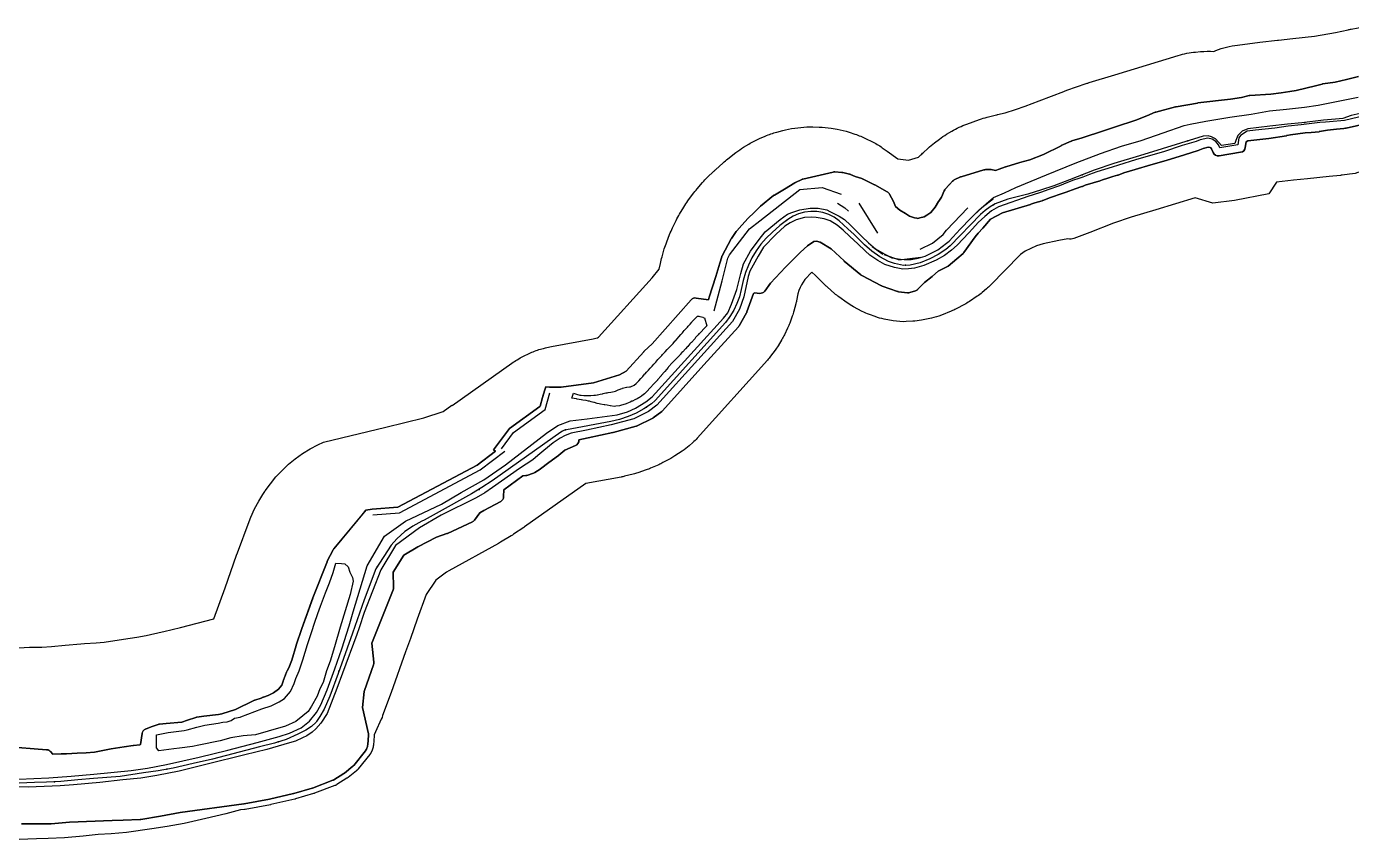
# Model space of a CAD drawing. Header units: inches. Extents: x 91426 to 118597, y 433843 to 446922.
# Drawn here: x 113123 to 114299, y 436770 to 437491 of the extents above; entities that cross this region are included whole.
import ezdxf

# ---------------------------------------------------------------- set-up
doc = ezdxf.new("R2010")
doc.units = ezdxf.units.IN
doc.header["$MEASUREMENT"] = 0
for name, color, linetype, true_color in [('As_waterkering_PWK', 7, 'Continuous', 0x8b0648), ('Beschermingszone_PWK', 7, 'Continuous', 0xde06d3), ('Kernzone_PWK', 7, 'Continuous', 0x33065f), ('Kruinlijnen_PWK', 7, 'Continuous', 0xda0676), ('Kunstwerken_PWK', 7, 'Continuous', 0x2f0602), ('Leggerbermen_PWK', 7, 'Continuous', 0xd60719), ('Referentiepunten_PWK', 7, 'Continuous', 0x7e0730)]:
    doc.layers.add(name, color=color, linetype=linetype, true_color=true_color)

msp = doc.modelspace()

# ---------------------------------------------------------------- linework, layer by layer
at = {"layer": 'As_waterkering_PWK'}
for points in [[(114312.0671, 437415.3931), (114298.838, 437412.4827), (114291.2973, 437409.9691), (114284.6827, 437409.1754), (114274.2317, 437408.2494), (114254.7847, 437406.1327), (114242.0847, 437404.8098), (114226.6066, 437402.9577), (114206.8951, 437400.5764), (114202.0003, 437398.592), (114198.1638, 437394.8879), (114196.3117, 437390.2576), (114195.3857, 437387.7441)], [(114195.3857, 437387.7441), (114183.6117, 437386.0243), (114181.3627, 437388.6701), (114178.1877, 437391.7129), (114174.7481, 437393.6972), (114171.7054, 437394.491), (114167.2075, 437394.0941), (114110.7188, 437376.7639), (114087.9646, 437369.8847), (114070.6344, 437363.9316), (114048.6739, 437355.4649), (114034.651, 437350.0409), (114023.803, 437346.469), (114011.7645, 437342.6326), (114002.3717, 437340.3836), (113994.0373, 437338.2669), (113982.8158, 437334.257), (113978.1567, 437331.4672), (113973.8085, 437328.214), (113969.8171, 437324.5318), (113942.8187, 437296.9253), (113938.9783, 437293.6834), (113932.15, 437289.1236), (113924.7611, 437285.2398), (113916.0312, 437281.6655), (113907.1516, 437279.8421), (113901.3813, 437279.558), (113893.2555, 437281.0557), (113888.1348, 437282.9167), (113880.3534, 437287.0439), (113873.119, 437292.2016), (113866.7139, 437297.8085), (113860.0955, 437304.3455), (113857.5948, 437306.8755), (113852.0168, 437311.8456), (113844.3691, 437319.1541), (113839.8818, 437322.2546), (113834.9949, 437324.6769), (113829.8102, 437326.3705), (113824.4357, 437327.3001), (113818.9834, 437327.4463), (113813.5668, 437326.8061), (113808.2988, 437325.3929), (113803.2891, 437323.236), (113798.642, 437320.3805), (113791.4496, 437314.7942), (113784.6916, 437308.6895), (113779.5168, 437303.6986), (113774.7935, 437298.2785), (113770.5573, 437292.4697), (113766.8399, 437286.316), (113763.6692, 437279.8635), (113761.0691, 437273.1608), (113759.0591, 437266.2581), (113757.3933, 437258.0082), (113755.7432, 437251.7105), (113753.4948, 437245.6008), (113750.6689, 437239.7358), (113747.2918, 437234.17), (113743.3948, 437228.9549), (113680.9256, 437159.5929), (113677.5989, 437156.5908), (113670.9979, 437152.2745), (113664.0598, 437148.524), (113656.8329, 437145.3656), (113649.3677, 437142.8212), (113641.7162, 437140.9086), (113602.2502, 437133.7375), (113600.4564, 437133.2748), (113598.7486, 437132.557), (113597.1629, 437131.5994), (113536.2064, 437088.4492), (113527.2019, 437082.3454), (113517.8918, 437076.7188), (113486.4113, 437059.4175), (113475.7693, 437053.5688), (113473.8292, 437052.5025), (113465.7957, 437048.1507), (113464.5416, 437047.2988)], [(113464.5416, 437047.2988), (113458.7842, 437043.3882), (113451.5081, 437036.9059), (113446.6995, 437031.2379), (113432.9411, 437010.3357), (113422.6224, 436982.6867), (113412.3036, 436953.3179), (113399.4713, 436917.5991), (113392.0629, 436897.2261), (113387.0358, 436885.849), (113383.1994, 436879.2344), (113380.3955, 436874.9725)], [(113380.3955, 436874.9725), (113379.8921, 436874.2073), (113375.9233, 436870.5032), (113370.7639, 436867.0636), (113363.8847, 436863.624), (113353.3014, 436858.9938), (113342.9826, 436855.6865), (113329.8857, 436852.5115), (113288.0815, 436841.5312), (113270.8835, 436837.6948), (113253.0241, 436833.4614), (113239.7949, 436831.2125), (113226.698, 436829.2281), (113205.9282, 436826.1854), (113194.1542, 436825.127), (113182.5125, 436824.3333), (113168.6219, 436823.0104), (113153.276, 436821.5551), (113140.576, 436821.026), (113130.1249, 436820.7614), (113116.3665, 436820.2322)]]:
    msp.add_lwpolyline(points, dxfattribs=at)
at = {"layer": 'Beschermingszone_PWK'}
for points in [[(113116.1045, 436940.3109), (113125.5129, 436940.6727), (113127.0879, 436940.723), (113136.5594, 436940.9627), (113145.1082, 436941.3189), (113157.2691, 436942.4721), (113171.1354, 436943.7927), (113174.3496, 436944.0553), (113184.7001, 436944.761), (113191.8486, 436945.4036), (113209.0126, 436947.9181), (113220.7493, 436949.6964), (113229.1049, 436951.1168), (113243.206, 436954.4593), (113244.7565, 436954.816), (113259.7656, 436958.1642), (113289.3248, 436965.9281), (113299.228, 436993.4937), (113309.4071, 437022.465), (113310.1967, 437024.6446), (113320.5155, 437052.2936), (113322.0756, 437056.2577), (113325.3164, 437063.4104), (113329.0181, 437070.3357), (113332.7064, 437076.313), (113334.338, 437078.7917), (113334.7963, 437079.4829), (113339.3703, 437085.8658), (113344.3519, 437091.936), (113349.7199, 437097.6673), (113355.4512, 437103.0352), (113361.5213, 437108.0169), (113367.9043, 437112.5908), (113374.5727, 437116.7375), (113381.4981, 437120.4392), (113386.6058, 437122.7535), (113441.8215, 437135.8896), (113475.5159, 437144.3132), (113492.8263, 437149.9369), (113500.5337, 437155.3929), (113500.6708, 437155.1836), (113553.8299, 437192.8142, -0.018179455), (113558.3914, 437195.8004), (113559.9771, 437196.758, -0.036371164), (113569.6896, 437201.6987), (113571.3974, 437202.4165, -0.036371342), (113581.7234, 437205.8976), (113583.5172, 437206.3603, -0.018177971), (113588.842, 437207.5292), (113625.9014, 437214.2631), (113628.139, 437214.8224), (113629.6703, 437215.3443), (113630.549, 437215.7283), (113678.1235, 437268.5522), (113684.5579, 437276.2245), (113685.5428, 437281.1023, -0.021032674), (113687.0499, 437287.2266), (113689.0599, 437294.1293, -0.021675842), (113691.1458, 437300.2852), (113693.7459, 437306.9879, -0.021675515), (113696.3569, 437312.94), (113699.5276, 437319.3925, -0.021675504), (113702.6441, 437325.0962), (113706.3615, 437331.2499, -0.021675769), (113709.9602, 437336.6624), (113714.1964, 437342.4711, -0.021675766), (113718.2502, 437347.5517), (113722.9735, 437352.9719, -0.021675532), (113727.4519, 437357.6824), (113732.6267, 437362.6732, -0.008164446), (113734.4171, 437364.3444), (113741.1751, 437370.4491, -0.018571951), (113745.4439, 437374.0266), (113752.6363, 437379.6129, -0.027348505), (113759.3763, 437384.2805), (113764.0234, 437387.136, -0.036129293), (113773.6309, 437392.1229), (113778.6406, 437394.2797, -0.03612922), (113788.8659, 437397.8316), (113794.134, 437399.2448, -0.036129239), (113804.7641, 437401.2878), (113810.1807, 437401.9279, -0.036129297), (113820.9942, 437402.4193), (113826.4465, 437402.2731, -0.036129243), (113837.2181, 437401.2028), (113842.5926, 437400.2732, -0.036129163), (113853.0979, 437397.6634), (113858.2826, 437395.9699, -0.036129199), (113868.3028, 437391.875), (113873.1897, 437389.4527, -0.03612916), (113882.5161, 437383.9581), (113887.0034, 437380.8575), (113896.2009, 437374.1177), (113905.726, 437372.7948), (113914.7224, 437375.4634), (113916.1968, 437376.971, -0.012850913), (113918.9619, 437379.6566), (113922.9533, 437383.3389, -0.025707036), (113928.879, 437388.2668), (113933.2272, 437391.52, -0.025707011), (113939.6273, 437395.8138), (113944.2864, 437398.6036, -0.049119967), (113957.5782, 437404.8832), (113968.7997, 437408.8931, -0.023625849), (113975.5755, 437410.9592), (113983.9099, 437413.0759, -0.003424662), (113984.9074, 437413.3219), (113991.619, 437414.9289), (114000.6881, 437417.8191), (114009.3783, 437420.6805), (114021.6558, 437425.4293), (114043.6545, 437433.9108, -0.009274881), (114046.2686, 437434.8633), (114063.5988, 437440.8164, -0.009323202), (114066.2603, 437441.6755), (114088.8679, 437448.5104), (114145.2101, 437465.7957, -0.052463495), (114160.615, 437468.8038), (114165.1129, 437469.2007, -0.039111291), (114176.8278, 437469.3159), (114178.717, 437470.0817, -0.066330857), (114197.8999, 437475.035), (114217.6536, 437477.4214), (114233.1738, 437479.2786, -0.003825439), (114234.3143, 437479.4062), (114246.8418, 437480.7111), (114266.1163, 437482.809), (114284.6729, 437486.1599), (114295.9525, 437488.6414, -0.009407806), (114298.7196, 437489.1958), (114311.1551, 437491.4448, -0.03719025)], [(114305.3569, 437447.0403), (114294.6862, 437444.5373), (114284.5739, 437441.9382), (114273.5055, 437440.5225, 0.031762279), (114272.8824, 437440.4022), (114266.8989, 437438.8474), (114258.4283, 437436.8621), (114250.0169, 437434.6621), (114244.1397, 437433.7573), (114236.5669, 437432.5823), (114227.3807, 437431.5473), (114208.8308, 437430.2317, 0.038763065), (114208.0652, 437430.1173), (114201.396, 437428.5855), (114191.5648, 437427.0228), (114162.7357, 437423.6125, 0.014920637), (114162.4406, 437423.5686), (114143.2582, 437420.129, 0.018215947), (114142.9023, 437420.0517), (114125.3075, 437415.5538, 0.036463729), (114124.6169, 437415.3225), (114117.3767, 437412.2948), (114107.5991, 437408.3838), (114089.4905, 437402.482), (114078.8771, 437398.7651), (114059.9257, 437392.7112), (114050.8305, 437389.9431, 0.03144726), (114050.2421, 437389.7227), (114041.4224, 437385.7715, 0.010618213), (114041.2305, 437385.6806), (114025.5823, 437377.8565), (114013.418, 437373.246), (114004.5913, 437370.7797), (113992.2849, 437367.0789, 0.018001125), (113991.9442, 437366.9629), (113986.3859, 437364.8446), (113983.0821, 437363.6528), (113979.3025, 437364.505, 0.063856044), (113978.0362, 437364.6246), (113974.0675, 437364.4923, 0.064771903), (113972.7945, 437364.2834), (113952.5538, 437358.1979, 0.035488859), (113951.8911, 437357.9462), (113946.4671, 437355.4327, 0.093689911), (113944.9562, 437354.3522), (113942.0458, 437351.3095, 0.012655644), (113941.8755, 437351.1223), (113938.3474, 437347.0388, 0.075178338), (113937.5501, 437345.774), (113934.981, 437339.9017), (113932.6383, 437336.6218, 0.027258798), (113932.3463, 437336.1619), (113929.5112, 437331.108), (113925.7592, 437326.4733), (113922.1519, 437324.0684), (113919.6914, 437322.6331), (113915.9089, 437321.6319), (113914.0924, 437321.1994), (113913.0665, 437321.3362), (113910.9819, 437321.6489), (113906.6097, 437323.2884), (113903.0468, 437325.4263), (113898.0543, 437328.4705), (113894.3724, 437331.8455), (113892.3702, 437336.0723), (113888.8878, 437342.7694, 0.147354591), (113886.8754, 437344.8359), (113875.8951, 437350.9213, 0.013118502), (113875.6624, 437351.0424), (113865.0791, 437356.2018, 0.041044398), (113864.3155, 437356.4993), (113858.4694, 437358.2407), (113854.41, 437360.1732, 0.055362693), (113853.367, 437360.5347), (113847.4577, 437361.8752, 0.040188122), (113846.6634, 437361.9894), (113840.3134, 437362.3862, 0.072457242), (113838.8767, 437362.2677), (113812.0708, 437356.0785, 0.05616536), (113811.0148, 437355.706), (113805.489, 437353.0276, 0.025445914), (113805.0432, 437352.7828), (113795.8441, 437347.1033), (113786.7192, 437341.9515, 0.04131379), (113786.0368, 437341.4881), (113774.5329, 437332.2018, 0.0305182), (113774.0827, 437331.7905), (113768.6287, 437326.1618), (113763.68, 437321.6145, 0.02191662), (113763.3707, 437321.3042), (113757.7974, 437315.2002), (113753.2827, 437310.1543, 0.036723372), (113752.835, 437309.5733), (113748.734, 437303.3556, 0.021529657), (113748.5128, 437302.9864), (113743.17, 437293.1359), (113740.4083, 437288.0148, 0.045654783), (113740.0507, 437287.1767), (113738.2371, 437281.5552), (113734.8324, 437269.6079), (113728.972, 437251.2041), (113728.2097, 437248.8725), (113717.4451, 437250.5763, 0.256195055), (113712.9195, 437248.9519), (113678.4143, 437209.9769), (113671.0643, 437203.2966, 0.023917511), (113670.7263, 437202.9585), (113655.1316, 437185.7916), (113649.3231, 437182.3749), (113626.1465, 437175.3726), (113597.5713, 437171.376), (113587.0309, 437171.5946), (113583.7598, 437171.6623), (113583.0728, 437169.2653), (113581.0732, 437162.287), (113578.8819, 437154.6398), (113578.5257, 437154.3813), (113551.6905, 437134.9048), (113537.3389, 437115.8642), (113539.0778, 437114.5934), (113522.9681, 437102.3716), (113452.6686, 437064.8905), (113429.7991, 437063.1494), (113424.1295, 437062.4366), (113395.7493, 437028.1336), (113395.6349, 437027.9901), (113395.4444, 437027.7242), (113395.2716, 437027.4463, 0.010415843), (113395.1712, 437027.2638), (113389.8798, 437017.148), (113389.8262, 437017.0424), (113389.6909, 437016.7439), (113389.6535, 437016.651), (113377.0858, 436984.504), (113377.0622, 436984.4425), (113377.0394, 436984.3806), (113371.9793, 436970.3577), (113367.349, 436957.5253), (113367.3329, 436957.4801), (113367.3174, 436957.4352), (113362.5861, 436943.4902), (113362.2902, 436942.6181), (113362.2229, 436942.4042), (113358.4358, 436929.3449), (113355.8971, 436922.4544), (113354.1861, 436919.7167), (113354.096, 436919.5667), (113353.9417, 436919.2781), (113353.8067, 436918.9801), (113353.7317, 436918.788), (113350.8213, 436910.8505), (113350.781, 436910.7364), (113350.7723, 436910.7103), (113349.6154, 436907.2397), (113346.6048, 436903.6269), (113342.2843, 436900.3034), (113337.3678, 436897.9024), (113333.2068, 436896.5562), (113333.1387, 436896.5337), (113332.8325, 436896.4184), (113332.5345, 436896.2834), (113332.3515, 436896.1884), (113331.329, 436895.6306), (113325.4494, 436893.7933), (113325.3335, 436893.7556), (113325.0273, 436893.6403), (113324.762, 436893.5212), (113308.4268, 436885.6129), (113296.2621, 436881.8115), (113293.2698, 436881.1209), (113280.3074, 436879.5654), (113280.2505, 436879.5582), (113280.211, 436879.5529), (113274.0261, 436878.6885), (113273.7427, 436878.6405), (113273.4241, 436878.5662), (113273.211, 436878.504), (113265.9021, 436876.1934), (113265.8021, 436876.1607), (113265.6915, 436876.1216), (113260.8883, 436874.3645), (113246.9349, 436873.1362), (113246.8499, 436873.128), (113240.8918, 436872.5008), (113240.7626, 436872.4855), (113240.4397, 436872.4322), (113240.1211, 436872.3579), (113239.808, 436872.263), (113239.6866, 436872.22), (113233.7286, 436870.0249), (113233.7017, 436870.0149), (113228.6844, 436868.1335), (113228.5265, 436868.0712), (113228.2285, 436867.9362), (113227.9399, 436867.7819), (113227.662, 436867.6091), (113227.3961, 436867.4186), (113227.1432, 436867.211), (113226.9044, 436866.9873), (113226.6807, 436866.7485), (113226.4731, 436866.4956), (113226.2826, 436866.2297), (113226.1098, 436865.9518), (113225.9555, 436865.6632), (113225.8205, 436865.3652), (113225.7052, 436865.059), (113225.6103, 436864.7459), (113225.536, 436864.4273), (113225.4998, 436864.2234), (113223.9786, 436854.4845), (113223.6141, 436854.0725), (113217.9324, 436853.5827), (113217.7092, 436853.5584), (113217.6201, 436853.5459), (113209.6826, 436852.3553), (113209.6299, 436852.3471), (113198.1205, 436850.495), (113198.0257, 436850.4788), (113183.2759, 436847.8132), (113175.7897, 436847.1788), (113168.0687, 436846.7861), (113167.9956, 436846.7819), (113167.9856, 436846.7812), (113158.3643, 436846.1312), (113153.9028, 436846.1312), (113153.6635, 436846.1255), (113146.3187, 436845.7735), (113144.2047, 436848.1896), (113144.201, 436848.1937), (113143.9773, 436848.4325), (113143.7385, 436848.6562), (113143.4856, 436848.8638), (113143.2197, 436849.0543), (113142.9418, 436849.2271), (113142.6532, 436849.3814), (113142.3552, 436849.5164), (113142.049, 436849.6317), (113141.7359, 436849.7266), (113141.4173, 436849.8009), (113141.0944, 436849.8542), (113140.8111, 436849.8833), (113104.2311, 436852.5926)], [(113118.5849, 436784.2292), (113144.4207, 436784.2105, 0.019541904), (113144.8111, 436784.2255), (113161.1165, 436785.4906), (113198.845, 436787.0842), (113208.7719, 436787.2166), (113223.7979, 436787.8815, 0.030552939), (113224.405, 436787.9457), (113241.7652, 436790.8611), (113259.2877, 436794.023), (113315.8058, 436801.814, 0.010847645), (113316.02, 436801.8483), (113338.5096, 436805.9494, 0.011380263), (113338.7325, 436805.9953), (113360.0315, 436810.8901, 0.015820949), (113360.3374, 436810.9707), (113376.3447, 436815.7332, 0.017560902), (113376.6775, 436815.8451), (113394.8876, 436822.687, 0.050365675), (113395.7879, 436823.1331), (113404.7176, 436828.7402, 0.029495059), (113405.1974, 436829.0825), (113412.7022, 436835.1347, 0.054406104), (113413.4679, 436835.9033), (113423.7994, 436848.8178, 0.082551191), (113424.5999, 436850.249), (113425.5291, 436852.8323, 0.066924897), (113425.809, 436854.1351), (113426.4705, 436862.6018, 0.074002171), (113426.3679, 436864.0702), (113421.2486, 436887.2349), (113422.6755, 436901.5368), (113426.9739, 436914.306), (113430.931, 436925.1975, 0.113060587), (113431.2057, 436927.4132), (113429.4782, 436944.3187), (113448.3401, 436991.7318, 0.101522317), (113448.6925, 436993.7104), (113448.335, 437007.4123), (113457.8575, 437022.5565), (113470.2769, 437029.8077), (113486.8953, 437038.5075), (113496.1607, 437041.5536, 0.030419064), (113496.7255, 437041.7782), (113518.686, 437052.097, 0.123354832), (113520.5683, 437053.634), (113525.3544, 437060.0543), (113528.8887, 437062.0294), (113543.8056, 437070.0818, 0.269362345), (113546.4291, 437074.365), (113546.5713, 437080.453), (113563.4737, 437092.7872), (113566.0325, 437093.0573, 0.050762999), (113567.0236, 437093.2651), (113572.8445, 437095.1172, 0.065208108), (113574.0204, 437095.6683), (113578.7829, 437098.711, 0.02157999), (113579.1361, 437098.9587), (113586.4874, 437104.6034), (113595.028, 437110.7791, 0.024800298), (113595.4148, 437111.0891), (113600.6077, 437115.6918), (113610.1196, 437119.6316, 0.318059378), (113613.199, 437124.5192), (113613.1786, 437124.8985), (113621.5377, 437126.6185), (113643.3996, 437131.2305, 0.014083837), (113643.6734, 437131.2964), (113663.9627, 437136.7862, 0.048409851), (113664.8664, 437137.1273), (113678.3549, 437143.7721, 0.043587925), (113679.099, 437144.2231), (113686.8157, 437149.8728, 0.051729643), (113687.5809, 437150.565), (113724.0856, 437191.1847), (113754.917, 437225.0728, 0.057077834), (113755.582, 437225.9961), (113761.9923, 437237.4527, 0.041222156), (113762.3337, 437238.2016), (113768.1909, 437254.483), (113769.2598, 437255.2119), (113773.5674, 437254.7224, 0.269158475), (113778.1655, 437256.7356), (113783.2978, 437263.7417), (113796.4822, 437277.9602), (113809.9935, 437291.2116), (113816.2809, 437296.7736), (113821.8035, 437300.7479), (113824.1852, 437300.8839), (113827.2549, 437300.0714), (113837.0342, 437294.3469), (113848.6034, 437283.5371, 0.014186706), (113848.8161, 437283.3494), (113863.3452, 437271.2418, 0.053249267), (113864.2286, 437270.6524), (113881.7424, 437261.4913, 0.035677713), (113882.3958, 437261.2068), (113896.0244, 437256.3967, 0.052262251), (113897.0382, 437256.1542), (113904.8476, 437255.1298, 0.113228155), (113907.0734, 437255.342), (113912.0976, 437257.0101, 0.122125212), (113914.132, 437258.2958), (113919.9652, 437264.3826), (113926.821, 437269.715, 0.018600061), (113927.1059, 437269.954), (113932.1073, 437274.4791), (113939.8964, 437278.1302, 0.065823309), (113941.0001, 437278.8373), (113948.784, 437285.4101), (113954.1824, 437290.0981, 0.057798737), (113954.9595, 437290.9487), (113964.8883, 437304.7167), (113967.6413, 437308.0683), (113971.7464, 437312.4298, 0.012231961), (113971.9096, 437312.612), (113978.7215, 437320.5983), (113989.2547, 437326.0348), (114014.0825, 437333.6468, 0.023335573), (114014.5216, 437333.8042), (114017.7868, 437335.1495), (114024.3577, 437336.9037, 0.027971891), (114024.8889, 437337.0778), (114031.952, 437339.8397), (114042.2483, 437343.4037), (114045.5918, 437344.5454), (114053.675, 437347.3282), (114059.7679, 437349.4474, 0.017546205), (114060.095, 437349.5742), (114062.6314, 437350.6613), (114069.613, 437352.8192), (114074.5969, 437354.2619, 0.019256021), (114074.9623, 437354.3831), (114078.0102, 437355.5261), (114082.5725, 437356.96), (114087.0289, 437358.4879), (114091.2852, 437359.4893, 0.036231465), (114091.9758, 437359.7056), (114096.7953, 437361.6081), (114106.8947, 437364.5861), (114120.8881, 437368.6785), (114134.5618, 437372.5283), (114150.6664, 437377.586), (114162.943, 437381.5893), (114167.2073, 437383.1399), (114171.7674, 437384.4125), (114173.4891, 437384.2139), (114174.09, 437383.9509), (114174.8418, 437382.9903), (114176.1261, 437379.7795, 0.352081427), (114181.5839, 437376.7033), (114200.61, 437379.8481, 0.324736069), (114204.7377, 437384.029), (114205.5256, 437389.2069), (114206.961, 437389.9246), (114225.7632, 437392.2113), (114241.1903, 437394.6052, 0.01428564), (114241.4712, 437394.6571), (114244.9753, 437395.4079), (114257.8578, 437397.0826), (114263.3308, 437397.4736), (114270.271, 437398.141, 0.01658197), (114270.5998, 437398.1836), (114277.7975, 437399.3614), (114285.7298, 437400.4017), (114292.1254, 437401.0869), (114293.7275, 437401.2632, 0.028784663), (114294.2947, 437401.3589), (114312.5384, 437405.5289)], [(114307.1089, 437362.535, -0.050626536), (114297.2542, 437360.3252), (114290.6396, 437359.5315, -0.007762323), (114289.0956, 437359.3705), (114279.1438, 437358.4887), (114260.08, 437356.4138), (114247.6454, 437355.1185), (114232.5753, 437353.3152), (114225.7, 437343.1152), (114195.0712, 437337.1676), (114176.0334, 437334.7602), (114160.3304, 437339.5288), (114125.2861, 437328.9329), (114103.3266, 437322.294), (114087.7555, 437316.9451), (114066.686, 437308.8219), (114052.6885, 437303.4078, -0.155027466), (114047.3407, 437303.0786), (114039.3523, 437301.4889), (114025.3558, 437298.7036), (114019.2726, 437296.7446), (114009.4403, 437292.0945), (114005.2223, 437289.1673), (114004.6653, 437288.6534), (113978.5656, 437261.9659, -0.023865414), (113975.0713, 437258.7184), (113971.2309, 437255.4765, -0.028087169), (113966.7453, 437252.1023), (113959.917, 437247.5425, -0.026214797), (113955.4134, 437244.8651), (113948.0245, 437240.9813, -0.023835914), (113943.7063, 437238.968), (113934.9764, 437235.3937, -0.046553535), (113926.0887, 437232.6875), (113917.2091, 437230.8641, -0.038352782), (113909.6104, 437229.9026), (113903.8401, 437229.6185, -0.057931003), (113892.3182, 437230.3862), (113884.1924, 437231.8839, -0.041603403), (113876.177, 437234.0629), (113871.0563, 437235.9239, -0.034783372), (113864.7066, 437238.7452), (113856.9252, 437242.8724, -0.032935108), (113851.3278, 437246.3313), (113844.0934, 437251.489, -0.024927214), (113840.1857, 437254.5799), (113833.7806, 437260.1868, -0.015042501), (113831.578, 437262.2351), (113824.7459, 437268.9831), (113823.1486, 437270.5992), (113819.8593, 437273.53), (113813.8911, 437267.0335), (113812.2332, 437264.7601), (113810.7584, 437262.3187), (113809.5005, 437259.7588), (113808.4689, 437257.0997), (113807.6535, 437254.2994), (113806.4042, 437248.112, -0.014254459), (113805.7606, 437245.3353), (113804.1106, 437239.0376, -0.024098021), (113802.6667, 437234.4423), (113800.4183, 437228.3326, -0.024097886), (113798.5389, 437223.8976), (113795.713, 437218.0326, -0.024097911), (113793.4156, 437213.799), (113790.0385, 437208.2331, -0.024097915), (113787.3444, 437204.2402), (113783.4474, 437199.0252, -0.022858098), (113780.5479, 437195.4938), (113718.0787, 437126.1318, -0.025875859), (113714.4236, 437122.473), (113711.0969, 437119.4709, -0.038781474), (113704.9627, 437114.7432), (113698.3617, 437110.4268, -0.02088779), (113694.7744, 437108.2895), (113687.8362, 437104.539, -0.020887841), (113684.0831, 437102.7084), (113676.8562, 437099.55, -0.020887932), (113672.9634, 437098.039), (113665.4982, 437095.4946, -0.020888381), (113661.4928, 437094.3137), (113653.8413, 437092.4011, -0.016301938), (113650.655, 437091.7141), (113619.3125, 437086.0191), (113565.0951, 437047.6394, -0.005070632), (113564.2615, 437047.0619), (113555.257, 437040.958, -0.013026827), (113553.0634, 437039.5531), (113543.7533, 437033.9265, -0.010271361), (113541.9739, 437032.9004), (113497.7786, 437008.6112), (113495.7014, 437007.4859), (113486.1516, 437000.2344), (113477.8106, 436987.5624), (113469.6353, 436965.6568), (113463.6432, 436948.6025), (113459.4184, 436936.578), (113446.494, 436900.6029), (113439.0525, 436880.1388), (113438.4775, 436878.5573), (113437.7972, 436877.0177), (113432.77, 436865.6404), (113431.6625, 436863.1339), (113431.4829, 436862.8243), (113431.4723, 436862.5007), (113431.4643, 436862.3373), (113431.4621, 436862.306), (113431.4577, 436862.2436), (113431.4553, 436862.2124), (113430.7938, 436853.7457), (113430.7818, 436853.6139), (113430.7542, 436853.3507), (113430.7386, 436853.2193), (113430.7146, 436853.0575), (113430.6613, 436852.7347), (113430.6321, 436852.5737), (113430.5975, 436852.4138), (113430.5232, 436852.0951), (113430.4835, 436851.9364), (113430.4385, 436851.7791), (113430.3436, 436851.466), (113430.2935, 436851.3102), (113430.2788, 436851.2676), (113430.2491, 436851.1824), (113430.234, 436851.1399), (113429.3048, 436848.5566), (113429.2634, 436848.4456), (113429.1779, 436848.2245), (113429.1338, 436848.1145), (113429.0687, 436847.9643), (113428.9337, 436847.6663), (113428.8637, 436847.5184), (113428.789, 436847.3729), (113428.6347, 436847.0843), (113428.5553, 436846.9413), (113428.4711, 436846.801), (113428.2984, 436846.5231), (113428.2097, 436846.3856), (113428.1166, 436846.2511), (113427.926, 436845.9851), (113427.8285, 436845.8537), (113427.7975, 436845.8137), (113427.7351, 436845.7341), (113427.7037, 436845.6944), (113417.3722, 436832.7799), (113417.3006, 436832.6924), (113417.1555, 436832.5192), (113417.0819, 436832.4333), (113416.972, 436832.3121), (113416.7484, 436832.0733), (113416.6346, 436831.9557), (113416.517, 436831.8419), (113416.2782, 436831.6183), (113416.157, 436831.5084), (113416.0787, 436831.4411), (113415.9207, 436831.3083), (113415.841, 436831.2426), (113408.3362, 436825.1904), (113408.2889, 436825.1528), (113408.194, 436825.0781), (113408.1463, 436825.0411), (113408.0149, 436824.9436), (113407.7489, 436824.753), (113407.6144, 436824.6599), (113407.5552, 436824.6209), (113407.4362, 436824.5439), (113407.3764, 436824.5057), (113398.4467, 436818.8986), (113398.3677, 436818.8501), (113398.2089, 436818.7544), (113398.129, 436818.7072), (113397.986, 436818.6278), (113397.6974, 436818.4735), (113397.5519, 436818.3988), (113397.404, 436818.3288), (113397.106, 436818.1938), (113396.9558, 436818.1287), (113396.8787, 436818.0975), (113396.7238, 436818.0364), (113396.6461, 436818.0064), (113378.436, 436811.1645), (113378.3606, 436811.1369), (113378.2092, 436811.0827), (113378.1333, 436811.0563), (113378.0429, 436811.0266), (113377.8615, 436810.9688), (113377.7706, 436810.9408), (113361.7633, 436806.1783), (113361.6975, 436806.1593), (113361.5658, 436806.122), (113361.4998, 436806.1038), (113361.4129, 436806.0814), (113361.2387, 436806.038), (113361.1514, 436806.0172), (113339.8524, 436801.1224), (113339.7803, 436801.1063), (113339.6358, 436801.0754), (113339.5635, 436801.0604), (113339.5243, 436801.0528), (113339.4458, 436801.0379), (113339.4066, 436801.0305), (113316.917, 436796.9294), (113316.8101, 436796.9111), (113316.5959, 436796.8769), (113316.4886, 436796.8609), (113312.9972, 436796.3796), (113299.8798, 436792.9342), (113282.0933, 436788.9664), (113262.9905, 436784.4383), (113247.7306, 436781.8442), (113234.0669, 436779.7739), (113211.7947, 436776.5111), (113198.0934, 436775.2795), (113186.5841, 436774.4948), (113173.3522, 436773.2346), (113156.6792, 436771.6536), (113142.2496, 436771.0523), (113131.7185, 436770.7857), (113116.4757, 436770.1995)]]:
    msp.add_lwpolyline(points, format="xyb", dxfattribs=at)
at = {"layer": 'Kernzone_PWK'}
for points in [[(113104.2311, 436852.5926), (113140.8111, 436849.8833, -0.196997872), (113144.2047, 436848.1896), (113146.3187, 436845.7735), (113153.6635, 436846.1255, -0.011970037), (113153.9028, 436846.1312), (113158.3643, 436846.1312), (113168.0271, 436846.784), (113175.7897, 436847.1788), (113183.2759, 436847.8132), (113198.073, 436850.4874), (113209.6562, 436852.3513), (113217.6201, 436853.5459, -0.015726946), (113217.9324, 436853.5827), (113223.6141, 436854.0725), (113223.9786, 436854.4845), (113225.4998, 436864.2234, -0.270607557), (113228.6844, 436868.1335), (113233.7151, 436870.0199), (113239.6866, 436872.22, -0.062112819), (113240.8918, 436872.5008), (113246.8923, 436873.1325), (113260.8883, 436874.3645), (113265.6915, 436876.1216, -0.011126608), (113265.9021, 436876.1934), (113273.211, 436878.504, -0.0418592), (113274.0261, 436878.6885), (113280.2591, 436879.5596), (113293.2698, 436881.1209), (113296.2621, 436881.8115), (113308.4268, 436885.6129), (113324.762, 436893.5212, -0.037015684), (113325.4494, 436893.7933), (113331.329, 436895.6306), (113332.3515, 436896.1884, -0.046652885), (113333.2068, 436896.5562), (113337.3678, 436897.9024), (113342.2843, 436900.3034), (113346.6048, 436903.6269), (113349.6154, 436907.2397), (113350.7958, 436910.7808), (113353.7317, 436918.788, -0.051834041), (113354.1861, 436919.7167), (113355.8971, 436922.4544), (113358.4358, 436929.3449), (113362.2229, 436942.4042, -0.011213223), (113362.2902, 436942.6181), (113367.3327, 436957.4802), (113377.0618, 436984.4427), (113389.6535, 437016.651, -0.02732515), (113389.8798, 437017.148), (113395.1712, 437027.2638, -0.052362706), (113395.7493, 437028.1336), (113420.7644, 437058.3692), (113424.1295, 437062.4366), (113429.7991, 437063.1494), (113452.6686, 437064.8905), (113522.9681, 437102.3716), (113539.0778, 437114.5934), (113537.3319, 437115.8549), (113537.3389, 437115.8642), (113551.6905, 437134.9048), (113578.5257, 437154.3813), (113578.8819, 437154.6398), (113581.0732, 437162.287), (113581.647, 437164.2894), (113583.0728, 437169.2653), (113583.7598, 437171.6623), (113587.0309, 437171.5946), (113597.5713, 437171.376), (113626.1465, 437175.3726), (113649.3231, 437182.3749), (113655.1316, 437185.7916), (113670.7263, 437202.9585, -0.023917516), (113671.0643, 437203.2966), (113678.4143, 437209.9769), (113712.9195, 437248.9519, -0.256195055), (113717.4451, 437250.5763), (113728.2097, 437248.8725), (113728.972, 437251.2041), (113734.8324, 437269.6079), (113738.2371, 437281.5552), (113740.0507, 437287.1767, -0.045654787), (113740.4083, 437288.0148), (113743.17, 437293.1359), (113748.5128, 437302.9864, -0.021529657), (113748.734, 437303.3556), (113752.835, 437309.5733, -0.036723372), (113753.2827, 437310.1543), (113757.7974, 437315.2002), (113763.3707, 437321.3042, -0.021916619), (113763.68, 437321.6145), (113768.6287, 437326.1618), (113774.0827, 437331.7905, -0.0305182), (113774.5329, 437332.2018), (113786.0368, 437341.4881, -0.04131379), (113786.7192, 437341.9515), (113795.8441, 437347.1033), (113805.0432, 437352.7828, -0.025445914), (113805.489, 437353.0276), (113811.0148, 437355.706, -0.05616536), (113812.0708, 437356.0785), (113838.8767, 437362.2677, -0.072457242), (113840.3134, 437362.3862), (113846.6634, 437361.9894, -0.040188122), (113847.4577, 437361.8752), (113853.367, 437360.5347, -0.055362693), (113854.41, 437360.1732), (113858.4694, 437358.2407), (113864.3155, 437356.4993, -0.041044398), (113865.0791, 437356.2018), (113875.6624, 437351.0424, -0.013118503), (113875.8951, 437350.9213), (113886.8754, 437344.8359, -0.147354591), (113888.8878, 437342.7694), (113892.3702, 437336.0723), (113894.3724, 437331.8455), (113898.0543, 437328.4705), (113903.0468, 437325.4263), (113906.6097, 437323.2884), (113910.9819, 437321.6489), (113913.0665, 437321.3362), (113914.0924, 437321.1994), (113915.9089, 437321.6319), (113919.6914, 437322.6331), (113922.1519, 437324.0684), (113925.7592, 437326.4733), (113929.5112, 437331.108), (113932.3463, 437336.1619, -0.027258798), (113932.6383, 437336.6218), (113934.981, 437339.9017), (113937.5501, 437345.774, -0.075178338), (113938.3474, 437347.0388), (113941.8755, 437351.1223, -0.012655644), (113942.0458, 437351.3095), (113944.9562, 437354.3522, -0.093689911), (113946.4671, 437355.4327), (113951.8911, 437357.9462, -0.035488859), (113952.5538, 437358.1979), (113972.7945, 437364.2834, -0.064771903), (113974.0675, 437364.4923), (113978.0362, 437364.6246, -0.063856044), (113979.3025, 437364.505), (113983.0821, 437363.6528), (113986.3859, 437364.8446), (113991.9442, 437366.9629, -0.018001125), (113992.2849, 437367.0789), (114004.5913, 437370.7797), (114013.418, 437373.246), (114025.5823, 437377.8565), (114041.2305, 437385.6806, -0.010618214), (114041.4224, 437385.7715), (114050.2421, 437389.7227, -0.03144726), (114050.8305, 437389.9431), (114059.9257, 437392.7112), (114078.8771, 437398.7651), (114089.4905, 437402.482), (114107.5991, 437408.3838), (114117.3767, 437412.2948), (114124.6169, 437415.3225, -0.036463729), (114125.3075, 437415.5538), (114142.9023, 437420.0517, -0.018215947), (114143.2582, 437420.129), (114162.4406, 437423.5686, -0.014920637), (114162.7357, 437423.6125), (114191.5648, 437427.0228), (114201.396, 437428.5855), (114208.0652, 437430.1173, -0.038763065), (114208.8308, 437430.2317), (114227.3807, 437431.5473), (114236.5669, 437432.5823), (114244.1397, 437433.7573), (114250.0169, 437434.6621), (114258.4283, 437436.8621), (114266.8989, 437438.8474), (114272.8824, 437440.4022, -0.031762279), (114273.5055, 437440.5225), (114284.5739, 437441.9382), (114294.6862, 437444.5373), (114305.3569, 437447.0403)], [(114312.5384, 437405.5289), (114294.2947, 437401.3589, -0.028784663), (114293.7275, 437401.2632), (114292.1254, 437401.0869), (114285.7298, 437400.4017), (114277.7975, 437399.3614), (114270.5998, 437398.1836, -0.016581987), (114270.271, 437398.141), (114263.3308, 437397.4736), (114257.8578, 437397.0826), (114244.9753, 437395.4079), (114241.4712, 437394.6571, -0.014285621), (114241.1903, 437394.6052), (114225.7632, 437392.2113), (114206.961, 437389.9246), (114205.5256, 437389.2069), (114204.7377, 437384.029, -0.324736069), (114200.61, 437379.8481), (114181.5839, 437376.7033, -0.352081427), (114176.1261, 437379.7795), (114174.8418, 437382.9903), (114174.09, 437383.9509), (114173.4891, 437384.2139), (114171.7674, 437384.4125), (114167.2073, 437383.1399), (114162.943, 437381.5893), (114150.6664, 437377.586), (114134.5618, 437372.5283), (114120.8881, 437368.6785), (114106.8947, 437364.5861), (114096.7953, 437361.6081), (114091.9758, 437359.7056, -0.036231459), (114091.2852, 437359.4893), (114087.0289, 437358.4879), (114082.5725, 437356.96), (114078.0102, 437355.5261), (114074.9623, 437354.3831, -0.019256008), (114074.5969, 437354.2619), (114069.613, 437352.8192), (114062.6314, 437350.6613), (114060.095, 437349.5742, -0.017546219), (114059.7679, 437349.4474), (114053.675, 437347.3282), (114045.5918, 437344.5454), (114042.2483, 437343.4037), (114031.952, 437339.8397), (114024.8889, 437337.0778, -0.027971883), (114024.3577, 437336.9037), (114017.7868, 437335.1495), (114014.5216, 437333.8042, -0.023335574), (114014.0825, 437333.6468), (113989.2547, 437326.0348), (113978.7215, 437320.5983), (113971.9096, 437312.612, -0.012231964), (113971.7464, 437312.4298), (113967.6413, 437308.0683), (113964.8883, 437304.7167), (113954.9595, 437290.9487, -0.057798737), (113954.1824, 437290.0981), (113948.784, 437285.4101), (113941.0001, 437278.8373, -0.065823312), (113939.8964, 437278.1302), (113932.1073, 437274.4791), (113927.1059, 437269.954, -0.018600067), (113926.821, 437269.715), (113919.9652, 437264.3826), (113914.132, 437258.2958, -0.122125213), (113912.0976, 437257.0101), (113907.0734, 437255.342, -0.113228155), (113904.8476, 437255.1298), (113897.0382, 437256.1542, -0.052262256), (113896.0244, 437256.3967), (113882.3958, 437261.2068, -0.035677706), (113881.7424, 437261.4913), (113864.2286, 437270.6524, -0.053249268), (113863.3452, 437271.2418), (113848.8161, 437283.3494, -0.014186712), (113848.6034, 437283.5371), (113837.0342, 437294.3469), (113827.2549, 437300.0714), (113824.1852, 437300.8839), (113821.8035, 437300.7479), (113816.2809, 437296.7736), (113809.9935, 437291.2116), (113796.4822, 437277.9602), (113783.2978, 437263.7417), (113778.1655, 437256.7356, -0.269158474), (113773.5674, 437254.7224), (113769.2598, 437255.2119), (113768.1909, 437254.483), (113762.3337, 437238.2016, -0.041222155), (113761.9923, 437237.4527), (113755.582, 437225.9961, -0.057077834), (113754.917, 437225.0728), (113724.0856, 437191.1847), (113687.5809, 437150.565, -0.051729644), (113686.8157, 437149.8728), (113679.099, 437144.2231, -0.04358793), (113678.3549, 437143.7721), (113664.8664, 437137.1273, -0.048409853), (113663.9627, 437136.7862), (113643.6734, 437131.2964, -0.014083837), (113643.3996, 437131.2305), (113621.5377, 437126.6185), (113613.1786, 437124.8985), (113613.199, 437124.5192, -0.318059377), (113610.1196, 437119.6316), (113600.6077, 437115.6918), (113595.4148, 437111.0891, -0.024800299), (113595.028, 437110.7791), (113586.4874, 437104.6034), (113579.1361, 437098.9587, -0.021579992), (113578.7829, 437098.711), (113574.0204, 437095.6683, -0.065208107), (113572.8445, 437095.1172), (113567.0236, 437093.2651, -0.050763001), (113566.0325, 437093.0573), (113563.4737, 437092.7872), (113546.5713, 437080.453), (113546.4291, 437074.365, -0.269362346), (113543.8056, 437070.0818), (113528.8887, 437062.0294), (113525.3544, 437060.0543), (113520.5683, 437053.634, -0.123354831), (113518.686, 437052.097), (113496.7255, 437041.7782, -0.030419064), (113496.1607, 437041.5536), (113486.8953, 437038.5075), (113470.2769, 437029.8077), (113457.8575, 437022.5565), (113448.335, 437007.4123), (113448.6925, 436993.7104, -0.101522317), (113448.3401, 436991.7318), (113429.4782, 436944.3187), (113431.2057, 436927.4132, -0.113060587), (113430.931, 436925.1975), (113426.9739, 436914.306), (113422.6755, 436901.5368), (113421.2486, 436887.2349), (113426.3679, 436864.0702, -0.074002171), (113426.4705, 436862.6018), (113425.809, 436854.1351, -0.066924898), (113425.5291, 436852.8323), (113424.5999, 436850.249, -0.08255119), (113423.7994, 436848.8178), (113413.4679, 436835.9033, -0.054406105), (113412.7022, 436835.1347), (113405.1974, 436829.0825, -0.029495066), (113404.7176, 436828.7402), (113395.7879, 436823.1331, -0.050365676), (113394.8876, 436822.687), (113376.6775, 436815.8451, -0.017560898), (113376.3447, 436815.7332), (113360.3374, 436810.9707, -0.015820952), (113360.0315, 436810.8901), (113338.7325, 436805.9953, -0.011380264), (113338.5096, 436805.9494), (113316.02, 436801.8483, -0.010847655), (113315.8058, 436801.814), (113259.2877, 436794.023), (113241.7652, 436790.8611), (113224.405, 436787.9457, -0.030552936), (113223.7979, 436787.8815), (113208.7719, 436787.2166), (113198.845, 436787.0842), (113161.1165, 436785.4906), (113144.8111, 436784.2255, -0.019541888), (113144.4207, 436784.2105), (113118.5849, 436784.2292)]]:
    msp.add_lwpolyline(points, format="xyb", dxfattribs=at)
at = {"layer": 'Kruinlijnen_PWK'}
for points in [[(113116.2307, 436823.8181, 0), (113142.7454, 436824.9115, 0), (113162.5892, 436826.2344, 0), (113182.6975, 436828.2188, 0), (113215.9028, 436831.5261, 0), (113230.3226, 436833.5104, 0), (113247.1237, 436836.6854, 0), (113276.2279, 436843.1677, 0), (113301.4957, 436849.3855, 0), (113327.6895, 436856.1324, 0), (113347.2687, 436861.424, 0), (113356.2646, 436864.4667, 0), (113366.5833, 436869.3615, 0), (113373.9917, 436875.1824, 0), (113380.2094, 436882.723, 0), (113384.1782, 436889.7345, 0), (113389.7344, 436902.8314, 0), (113396.7459, 436921.4846, 0), (113402.8313, 436939.344, 0), (113409.1813, 436959.8492, 0), (113412.8855, 436972.2847, 0), (113425.3376, 437013.0522, 0), (113440.6668, 437039.3567, 0), (113459.2178, 437052.6337, 0), (113491.1482, 437067.655, 0), (113508.627, 437077.9303, 0), (113528.719, 437089.2877, 0), (113548.0879, 437102.7245, 0), (113584.5441, 437130.7354, 0), (113594.4093, 437137.5131, 0), (113605.4769, 437141.5979, 0), (113620.4481, 437143.4946, 0), (113647.0722, 437146.8839, 0), (113656.3042, 437149.6377, 0), (113663.3437, 437152.9069, 0), (113672.5651, 437158.3822, 0), (113678.3954, 437162.9173, 0), (113715.6705, 437204.042, 0), (113741.6214, 437232.6084, 0), (113745.3223, 437237.5534, 0), (113748.6644, 437245.2377, 0), (113753.3678, 437258.1047, 0), (113757.0603, 437272.2929, 0), (113759.2771, 437280.9736, 0), (113765.4435, 437292.0343, 0), (113773.2382, 437302.5427, 0), (113778.4596, 437309.4363, 0), (113791.8378, 437320.3129, 0), (113798.3842, 437324.975, 0), (113802.1634, 437326.5375, 0), (113809.3083, 437328.9346, 0), (113818.4172, 437330.2811, 0), (113825.695, 437330.166, 0), (113833.374, 437328.917, 0), (113836.0863, 437327.4621, 0), (113844.2907, 437323.3176, 0), (113849.128, 437320.1775, 0), (113854.2874, 437315.1504, 0), (113862.2248, 437307.2805, 0), (113864.2625, 437305.0634, 0), (113870.3044, 437299.5841, 0), (113876.3721, 437294.1745, 0), (113884.8247, 437289.3652, 0), (113890.8928, 437286.3094, 0), (113898.5481, 437285.0931, 0), (113902.078, 437284.7424, 0), (113908.197, 437284.7023, 0), (113914.2431, 437285.8269, 0), (113920.4533, 437287.8484, 0), (113931.8302, 437293.324, 0), (113939.5563, 437299.2366, 0), (113941.9351, 437301.1567, 0), (113951.5949, 437311.7674, 0), (113961.1199, 437321.557, 0), (113968.1311, 437328.4716, 0), (113981.1553, 437339.6244, 0), (113991.0012, 437344.025, 0), (114001.1877, 437348.5229, 0), (114028.1753, 437359.9, 0), (114053.7076, 437370.3511, 0), (114076.065, 437378.6855, 0), (114094.8504, 437385.3001, 0), (114112.313, 437390.3272, 0), (114131.7599, 437397.0741, 0), (114150.5453, 437403.5564, 0), (114155.837, 437404.8793, 0), (114169.7276, 437407.3928, 0), (114182.1068, 437409.6068, 0), (114190.9703, 437410.9297, 0), (114209.8881, 437413.5756, 0), (114226.084, 437416.521, 0), (114241.4299, 437418.2408, 0), (114257.1726, 437419.9606, 0), (114269.3435, 437421.5481, 0), (114304.93, 437428.8241, 0)], [(114311.3682, 437412.442, 0), (114292.8473, 437408.2086, 0), (114279.6181, 437406.7534, 0), (114275.914, 437406.4888, 0), (114271.0192, 437406.2243, 0), (114254.2181, 437404.2399, 0), (114242.841, 437403.1815, 0), (114230.8024, 437401.3295, 0), (114213.7368, 437399.3451, 0), (114206.4607, 437398.5513, 0), (114200.417, 437394.852, 0), (114198.9618, 437392.6031, 0), (114198.0358, 437386.5177, 0), (114182.0285, 437383.8718, 0), (114180.9701, 437386.5177, 0), (114178.5889, 437389.5604, 0), (114175.4139, 437391.4125, 0), (114171.5356, 437392.4659, 0), (114164.7887, 437390.8784, 0), (114161.0846, 437389.4232, 0), (114148.7814, 437385.8513, 0), (114132.2449, 437380.295, 0), (114120.7355, 437377.12, 0), (114107.3741, 437373.2836, 0), (114092.2928, 437368.5211, 0), (114086.4719, 437366.669, 0), (114079.6784, 437364.6405, 0), (114072.9781, 437362.4356, 0), (114066.4492, 437360.2749, 0), (114060.4104, 437357.6731, 0), (114057.8969, 437357.0117, 0), (114051.4146, 437354.7627, 0), (114043.3448, 437351.4554, 0), (114039.9052, 437350.0002, 0), (114029.5864, 437346.4283, 0), (114023.8978, 437344.5762, 0), (114015.5635, 437341.7981, 0), (114012.653, 437340.872, 0), (113985.7065, 437331.4743, 0), (113979.3215, 437327.8041, 0), (113973.4233, 437322.948, 0), (113967.6541, 437317.4929, 0), (113962.6681, 437312.0139, 0), (113959.2691, 437308.2907, 0), (113949.0738, 437297.5647, 0), (113944.0428, 437293.0402, 0), (113937.7013, 437288.1823, 0), (113930.4269, 437284.1731, 0), (113919.2726, 437279.4431, 0), (113911.1307, 437277.1716, 0), (113905.8531, 437276.4351, 0), (113900.872, 437276.1289, 0), (113893.3599, 437277.5043, 0), (113884.8713, 437280.3395, 0), (113878.4682, 437283.7618, 0), (113871.5495, 437288.6309, 0), (113867.2139, 437292.3421, 0), (113860.7143, 437298.7374, 0), (113853.757, 437305.222, 0), (113847.8353, 437310.7843, 0), (113842.4541, 437315.0747, 0), (113836.1756, 437319.0439, 0), (113830.9674, 437320.8293, 0), (113823.8953, 437322.1223, 0), (113819.8917, 437322.2176, 0), (113813.5206, 437321.9874, 0), (113805.9415, 437319.9695, 0), (113800.7821, 437317.3236, 0), (113796.1519, 437314.2809, 0), (113788.0821, 437306.8726, 0), (113777.2342, 437295.6277, 0), (113772.3394, 437287.8225, 0), (113764.9081, 437274.4028, 0), (113763.5834, 437269.5814, 0), (113759.7204, 437251.6162, 0), (113755.8029, 437240.7266, 0), (113749.5851, 437229.6141, 0), (113718.8934, 437195.8796, 0), (113682.5131, 437155.3983, 0), (113675.1048, 437149.9743, 0), (113661.9471, 437143.4925, 0), (113641.8995, 437138.0681, 0), (113620.1098, 437133.4714, 0), (113606.4453, 437130.6597, 0), (113601.1536, 437128.543, 0), (113596.5234, 437126.2941, 0), (113590.438, 437122.0607, 0), (113582.142, 437115.3474, 0), (113576.718, 437110.8494, 0), (113572.3524, 437106.8807, 0), (113560.5784, 437099.34, 0), (113536.4877, 437082.5279, 0), (113529.6086, 437077.6331, 0), (113522.0679, 437073.3998, 0), (113490.9793, 437057.9216, 0), (113471.797, 437046.6768, 0), (113450.3657, 437030.868, 0), (113437.4011, 437009.3044, 0), (113422.7167, 436971.6012, 0), (113418.2323, 436958.0523, 0), (113416.1156, 436951.9668, 0), (113403.5479, 436917.8355, 0), (113398.5208, 436904.0772, 0), (113389.7895, 436881.9844, 0), (113384.101, 436873.2531, 0), (113379.7885, 436868.3324, 0), (113376.3489, 436865.422, 0), (113371.851, 436862.247, 0), (113368.0145, 436860.3949, 0), (113361.7437, 436857.5104, 0), (113356.3197, 436855.9229, 0), (113336.2113, 436849.9698, 0), (113316.7644, 436845.2072, 0), (113283.1622, 436837.0051, 0), (113258.2914, 436830.9197, 0), (113238.7122, 436827.0833, 0), (113224.4246, 436824.702, 0), (113208.5496, 436822.9822, 0), (113187.9121, 436820.8655, 0), (113164.761, 436818.6166, 0), (113152.7224, 436817.8228, 0), (113124.5442, 436816.4999, 0), (113098.3504, 436817.2936, 0)]]:
    msp.add_polyline3d(points, dxfattribs=at)
at = {"layer": 'Kunstwerken_PWK'}
for p, q in [((113861.6606, 437334.8473), (113878.1286, 437308.1527)), ((113873.4747, 437296.1976), (113883.1322, 437289.4603)), ((113883.9573, 437289.1776), (113897.0034, 437284.7493)), ((113897.2591, 437284.4866), (113916.7443, 437286.7644))]:
    msp.add_line(p, q, dxfattribs=at)
for points in [[(113733.3647, 437239.1625), (113736.7824, 437252.3963), (113740.3217, 437265.864), (113745.3691, 437285.8485), (113746.9166, 437288.8047), (113764.6781, 437311.8859), (113773.6921, 437319.0413), (113809.4317, 437346.9112), (113829.2139, 437348.4764), (113846.1572, 437342.685)], [(113842.8218, 437334.8482), (113849.3968, 437330.6704), (113852.577, 437327.7336)], [(113963.4498, 437323.7243), (113972.3901, 437332.2039), (113980.8664, 437338.6365)], [(113936.4415, 437306.9301), (113939.4878, 437310.7523), (113958.405, 437330.6087)], [(113916.2211, 437293.9214), (113927.0311, 437299.3388), (113936.4415, 437306.9301)], [(113544.3957, 437116.9196), (113555.233, 437131.2977), (113583.2833, 437151.6562), (113587.5056, 437166.5837)], [(113430.301, 437058.1731), (113454.0948, 437059.9846), (113525.6724, 437098.1472), (113547.4795, 437114.6914)]]:
    msp.add_lwpolyline(points, dxfattribs=at)
at = {"layer": 'Leggerbermen_PWK'}
for points in [[(113620.7178, 437164.1454), (113623.2133, 437164.123), (113623.7321, 437164.1183), (113626.507, 437164.3753), (113628.0773, 437164.5208), (113629.5987, 437164.7937), (113629.6125, 437164.7962), (113632.0505, 437165.2335), (113634.068, 437165.5954), (113634.8151, 437165.7641), (113637.2529, 437166.3144), (113638.32, 437166.5553), (113639.2175, 437166.6923), (113641.6876, 437167.0693), (113644.4696, 437167.4939), (113645.7898, 437168.0425), (113648.0483, 437168.981), (113649.8099, 437169.713), (113650.3303, 437169.9292), (113651.5037, 437170.4168), (113651.9276, 437170.5318), (113654.3338, 437171.185), (113655.3466, 437171.4599), (113655.8394, 437171.5144), (113658.0668, 437171.7611), (113659.0513, 437171.8701), (113662.4006, 437173.2111), (113664.0495, 437174.8108), (113664.4058, 437175.1565), (113666.1985, 437176.8956), (113666.3825, 437177.0742), (113668.2175, 437179.0953), (113669.6781, 437180.7041), (113669.9524, 437181.0134), (113671.6107, 437182.8826), (113672.005, 437183.3272), (113673.2688, 437184.7517), (113674.9268, 437186.6207), (113676.5812, 437188.4855), (113676.6589, 437188.5731), (113678.1314, 437190.1467), (113679.8396, 437191.972), (113681.5478, 437193.7973), (113682.4773, 437194.7906), (113683.4474, 437195.9175), (113685.0773, 437197.8111), (113686.7075, 437199.7049), (113687.3084, 437200.403), (113688.0611, 437201.1764), (113688.847, 437201.9839), (113689.8035, 437202.9666), (113691.5458, 437204.7567), (113692.8492, 437206.0958), (113693.4098, 437206.7005), (113694.2499, 437207.6066), (113695.1065, 437208.5304), (113696.8036, 437210.3608), (113698.5008, 437212.1913), (113698.9045, 437212.6267), (113700.3587, 437214.3262), (113701.9841, 437216.2258), (113703.6093, 437218.1252), (113703.9636, 437218.5393), (113705.107, 437219.7946), (113705.7046, 437220.4508), (113706.7902, 437221.6427), (113708.4734, 437223.4908), (113709.5199, 437224.6398), (113710.2717, 437225.5059), (113711.9093, 437227.3928), (113713.5443, 437229.2766), (113713.8933, 437229.6787), (113714.968, 437230.7958), (113716.6981, 437232.5942), (113718.4263, 437234.3905), (113718.5786, 437234.5488), (113719.4606, 437234.3926), (113719.5758, 437234.3722), (113720.6567, 437234.1808), (113720.8117, 437234.1375), (113723.1961, 437233.4711), (113723.4666, 437233.3955), (113724.6268, 437232.9623), (113726.8182, 437225.9612), (113725.8081, 437225.1176), (113720.0126, 437218.6826), (113719.8167, 437218.857), (113719.1054, 437218.0184), (113716.4407, 437215.1702), (113716.6674, 437214.9683), (113715.7704, 437213.9723), (113713.3081, 437211.2383), (113713.0973, 437211.4548), (113711.8399, 437209.9209), (113709.8568, 437207.6477), (113709.6618, 437207.424), (113707.9033, 437205.5577), (113705.5464, 437202.9438), (113704.7351, 437202.1701), (113703.0205, 437200.353), (113702.6954, 437200.0085), (113699.589, 437196.7164), (113699.5866, 437196.7138), (113696.0999, 437193.1351), (113696.0304, 437193.0637), (113692.8016, 437189.3775), (113692.4452, 437188.9706), (113689.6388, 437185.5054), (113689.2375, 437185.0099), (113686.3312, 437181.7565), (113686.2096, 437181.6204), (113683.0552, 437177.9793), (113682.9047, 437177.8056), (113679.6512, 437174.3172), (113679.3703, 437174.0161), (113676.8389, 437171.179), (113676.3009, 437170.606), (113673.794, 437167.9356), (113672.8435, 437166.9949), (113671.5172, 437165.6823), (113670.4091, 437164.5856), (113669.1105, 437163.6946), (113668.8727, 437163.5314), (113667.055, 437162.2841), (113666.3417, 437161.9236), (113664.8174, 437161.1532), (113662.9337, 437160.201), (113660.8161, 437159.1518), (113660.3447, 437158.9183), (113658.6985, 437158.1026), (113655.7665, 437156.9167), (113655.2461, 437156.7062), (113654.28, 437156.3154), (113650.9984, 437155.4395), (113649.1416, 437154.9438), (113646.0813, 437154.6126), (113644.4935, 437154.4407), (113641.3741, 437154.7916), (113641.1174, 437154.8529), (113638.3919, 437155.504), (113636.2178, 437155.8256), (113635.7602, 437155.8933), (113632.4238, 437156.2548), (113631.2831, 437156.5625), (113631.0894, 437156.6147), (113629.3224, 437157.0913), (113627.1853, 437157.8331), (113626.4985, 437158.0013), (113624.0658, 437158.5972), (113622.5038, 437158.9799), (113621.6392, 437159.1789), (113619.5566, 437159.6584), (113616.714, 437159.9983), (113615.4641, 437160.1478), (113615.1744, 437160.2039), (113611.7912, 437160.8594), (113611.0616, 437161.0008), (113607.0579, 437161.6136), (113606.8606, 437161.6746), (113608.4655, 437166.0864), (113609.4791, 437165.7411), (113611.2527, 437165.2607), (113614.1617, 437164.4728), (113614.402, 437164.4546), (113615.1703, 437164.3963), (113617.6631, 437164.2073), (113618.1779, 437164.1683)], [(113312.7118, 436878.8652), (113313.241, 436878.9975), (113331.7618, 436886.0089), (113340.2285, 436888.7871), (113347.24, 436892.2267), (113351.8702, 436895.1371), (113357.2942, 436901.6194), (113360.4692, 436908.4986), (113362.0567, 436913.1288), (113364.8348, 436919.7434), (113368.1421, 436929.6653), (113372.3754, 436943.159), (113376.2119, 436954.6684), (113378.5932, 436962.0768), (113381.6359, 436970.6758), (113384.0171, 436977.2904), (113386.5307, 436984.1695), (113388.2505, 436989.0643), (113391.8224, 436997.7956), (113395.1297, 437007.1883), (113397.3786, 437015.2582), (113402.5401, 437015.0152), (113405.5828, 437014.6184), (113408.361, 437012.1048), (113410.0531, 437007.4221), (113412.302, 437002.5273), (113412.8312, 436999.4846), (113410.1854, 436987.5783), (113401.3218, 436958.6064), (113396.1624, 436941.0116), (113392.5575, 436928.4439), (113389.1179, 436919.7126), (113386.3397, 436909.3938), (113383.297, 436903.9698), (113380.7835, 436897.4875), (113375.7564, 436888.3594), (113372.846, 436883.8615), (113368.348, 436879.7604), (113361.998, 436874.9979), (113352.8699, 436870.6323), (113337.524, 436866.2666), (113326.1469, 436862.9593), (113315.0951, 436862.0858), (113304.3187, 436860.3135), (113294.7937, 436857.8), (113275.876, 436853.8312), (113270.1874, 436852.6406), (113258.6065, 436851.2378), (113253.8302, 436850.6904), (113240.533, 436848.7285), (113238.4494, 436851.4818), (113238.2022, 436863.0213), (113248.6276, 436865.0197), (113262.97, 436866.8266), (113265.4836, 436867.3558), (113274.2148, 436869.737), (113281.3294, 436871.488), (113293.0003, 436873.3089), (113297.2336, 436874.235), (113301.0701, 436874.6318), (113304.642, 436875.8225), (113307.6847, 436877.8068)]]:
    msp.add_lwpolyline(points, close=True, dxfattribs=at)
at = {"layer": 'Referentiepunten_PWK'}
for p in [(114257.456, 437406.4235), (114153.6871, 437389.9462), (114060.0477, 437359.85), (113981.3169, 437333.3595), (113797.4145, 437319.4271), (113902.9847, 437279.6369), (113746.1814, 437232.684), (113673.2555, 437153.7507), (113601.3967, 437133.5173), (113524.695, 437080.8303), (113434.08, 437012.066), (113400.1841, 436919.5831), (113346.1796, 436856.7112), (113247.5786, 436832.5357), (113147.7521, 436821.325)]:
    msp.add_point(p, dxfattribs=at)

doc.saveas('drawing.dxf')
